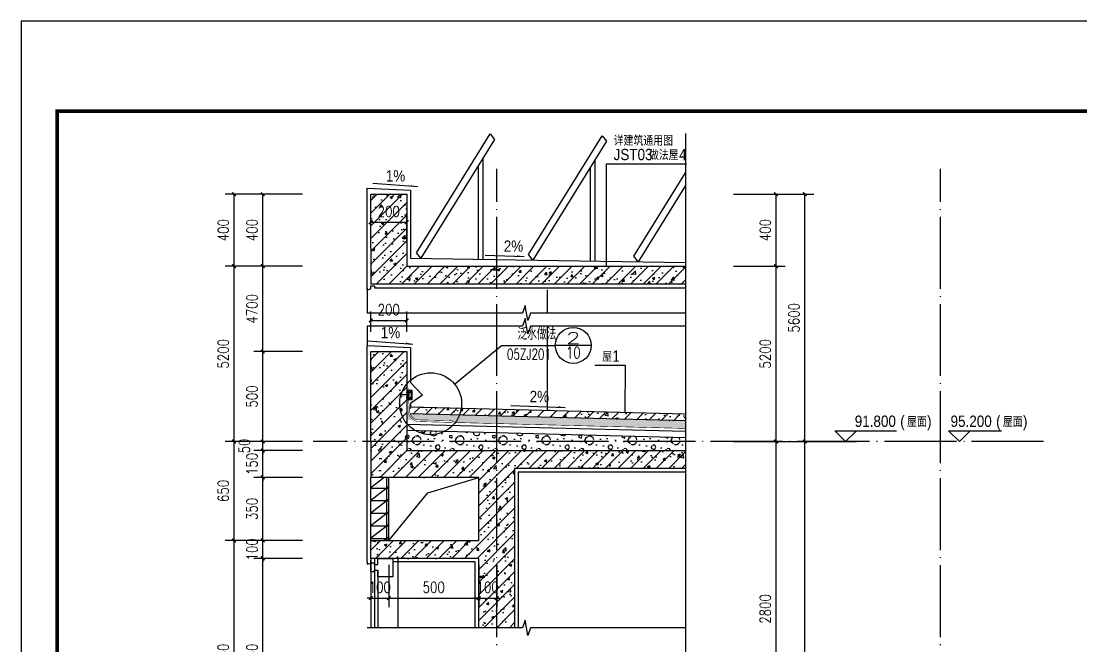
# Model space of a CAD drawing. Extents: x 718358 to 1668613, y -348838 to -159582.
# Drawn here: x 832578 to 838471, y -323324 to -319851 of the extents above; entities that cross this region are included whole.
import ezdxf
from ezdxf.enums import TextEntityAlignment as Align

# ---------------------------------------------------------------- set-up
doc = ezdxf.new("R2010")
doc.units = 0
doc.header["$LTSCALE"] = 1000
doc.linetypes.add('DASH', pattern=[0.35, 0.25, -0.1])
doc.linetypes.add('DOTE', pattern=[2.42, 2, -0.2, 0.02, -0.2])
for name, color, linetype in [('建-可见线', 7, 'Continuous'), ('建-图例填充', 251, 'Continuous'), ('建-图框', 4, 'Continuous'), ('建-墙体', 2, 'Continuous'), ('建-尺寸', 73, 'Continuous'), ('建-引出', 3, 'Continuous'), ('建-标高', 3, 'Continuous'), ('建-符号', 3, 'Continuous'), ('建-索引', 3, 'Continuous'), ('建-轮廓线', 7, 'Continuous'), ('建-轴网', 14, 'DOTE'), ('建-门窗剖', 4, 'Continuous'), ('建-阳台', 5, 'Continuous'), ('立面中线', 7, 'Continuous')]:
    doc.layers.add(name, color=color, linetype=linetype)
doc.styles.add('_TCH_DIM', font='gt单线西文.shx', dxfattribs={"width": 0.8, "bigfont": 'gt单线中文.shx'})
doc.styles.add('_TCH_LABEL', font='COMPLEX', dxfattribs={"bigfont": 'GBCBIG'})
doc.styles.add('DIM_FONT', font='SIMPLEX.shx', dxfattribs={"width": 0.8, "bigfont": 'GBCBIG.shx'})
doc.dimstyles.new('DIMN20', dxfattribs={"dimscale": 0.2, "dimtxt": 300, "dimasz": 100, "dimexe": 250, "dimexo": 300, "dimgap": 150, "dimtad": 1, "dimdec": 0, "dimzin": 0, "dimdsep": 46, "dimtxsty": 'DIM_FONT', "dimblk": 'ARCHTICK', "dimcen": 0.09, "dimdle": 1, "dimclrt": 7, "dimazin": 2, "dimtfac": 1, "dimtdec": 0, "dimtix": 1, "dimtmove": 2, "dimatfit": 3, "dimldrblk": 'ARCHTICK', "dimfxl": 1, "dimtolj": 1, "dimtzin": 0, "dimarcsym": 0})

# ---------------------------------------------------------------- blocks, each defined once
blk = doc.blocks.new('d')
at = {"layer": '建-可见线', "color": 1, "ltscale": 0.0001}
for p in [(463200.5, 75059.6), (463200.5, 75056)]:
    blk.add_line(p, (463148.4, 75057.8), dxfattribs=at)
at = {"layer": '建-可见线', "color": 1}
for points in [[(463190.1, 75036.7), (463190.1, 75031.7), (463220, 75031.7), (463220, 75081.7), (463190.1, 75081.7), (463190.1, 75076.7), (463215, 75076.7), (463215, 75036.7)], [(463200.5, 75063.8), (463202.3, 75063.8), (463202.3, 75051.7), (463200.5, 75051.7)]]:
    blk.add_lwpolyline(points, close=True, dxfattribs=at)
blk.add_lwpolyline([(463198.7, 75049.7, 0.414214), (463203.7, 75044.7), (463212.2, 75044.7), (463212.2, 75039.7), (463190.5, 75039.7), (463190.5, 75044.7), (463190.7, 75044.7, 0.414214), (463193.7, 75047.7), (463193.7, 75065.4, 0.414214), (463190.7, 75068.4), (463190.5, 75068.4), (463190.5, 75073.4), (463212.2, 75073.4), (463212.2, 75068.4), (463203.7, 75068.4, 0.414214), (463198.7, 75063.4)], format="xyb", close=True, dxfattribs=at)
blk = doc.blocks.new('A$C0EF32F18')
at = {"layer": '建-门窗剖'}
for p, q in [((0, 40), (0, 125)), ((100, 40), (100, 125)), ((25, 0), (25, 20)), ((35, 20), (35, 40)), ((65, 20), (65, 40)), ((75, 20), (75, 0))]:
    blk.add_line(p, q, dxfattribs=at)
for points in [[(100, 125), (0, 125)], [(35, 40), (0, 40)], [(35, 20), (25, 20)], [(100, 40), (65, 40)], [(75, 20), (65, 20)], [(75, 0), (25, 0)]]:
    blk.add_lwpolyline(points, dxfattribs=at)
blk = doc.blocks.new('GGDFHFGDSZ')
at = {"layer": '建-门窗剖'}
blk.add_line((834948.9, -322838), (834948.9, -323224.1), dxfattribs=at)
for points in [[(834798.9, -322838), (834798.9, -323224.1)], [(834818.9, -322838), (834818.9, -323224.1)], [(834838.9, -322903), (834838.9, -323224.1)]]:
    blk.add_lwpolyline(points, dxfattribs=at)
at = {"layer": '建-门窗剖', "rotation": 270}
blk.add_blockref('A$C0EF32F18', (834798.9, -322838), dxfattribs=at)
blk = doc.blocks.new('_ArchTick')
at = {"color": 0, "linetype": 'ByBlock', "const_width": 0.4}
blk.add_lwpolyline([(-0.5, -0.5), (0.5, 0.5)], dxfattribs=at)
blk = doc.blocks.new('*D1292')
at = {"layer": 'Defpoints', "color": 0, "transparency": 16777216}
for p in [(836479.1, -322188), (836776.2, -322188), (836479.1, -324050.5)]:
    blk.add_point(p, dxfattribs=at)
at = {"layer": '建-尺寸', "color": 0, "lineweight": -2, "transparency": 16777216}
for p, q in [((836539.1, -322188), (836826.2, -322188)), ((836776.2, -324050.7), (836776.2, -322187.8)), ((836539.1, -324050.5), (836826.2, -324050.5))]:
    blk.add_line(p, q, dxfattribs=at)
at = {"layer": '建-尺寸', "color": 0, "lineweight": -2, "transparency": 16777216, "xscale": 20, "yscale": 20, "zscale": 20}
for p, rotation in [((836776.2, -322188), 90), ((836776.2, -324050.5), 270)]:
    blk.add_blockref('_ArchTick', p, dxfattribs=dict(at, rotation=rotation))
at = {"layer": '建-尺寸', "color": 7, "transparency": 16777216, "insert": (836716.2, -323119.3), "char_height": 60, "attachment_point": 5, "rotation": 90, "style": 'DIM_FONT'}
blk.add_mtext('\\A1;2800', dxfattribs=at)
blk = doc.blocks.new('*D1293')
at = {"layer": 'Defpoints', "color": 0, "transparency": 16777216}
for p in [(836479.1, -321213), (836776.2, -321213), (836479.1, -322188)]:
    blk.add_point(p, dxfattribs=at)
at = {"layer": '建-尺寸', "color": 0, "lineweight": -2, "transparency": 16777216}
for p, q in [((836539.1, -321213), (836826.2, -321213)), ((836776.2, -322188.2), (836776.2, -321212.8)), ((836539.1, -322188), (836826.2, -322188))]:
    blk.add_line(p, q, dxfattribs=at)
at = {"layer": '建-尺寸', "color": 0, "lineweight": -2, "transparency": 16777216, "xscale": 20, "yscale": 20, "zscale": 20}
for p, rotation in [((836776.2, -321213), 90), ((836776.2, -322188), 270)]:
    blk.add_blockref('_ArchTick', p, dxfattribs=dict(at, rotation=rotation))
at = {"layer": '建-尺寸', "color": 7, "transparency": 16777216, "insert": (836716.2, -321700.5), "char_height": 60, "attachment_point": 5, "rotation": 90, "style": 'DIM_FONT'}
blk.add_mtext('\\A1;5200', dxfattribs=at)
blk = doc.blocks.new('*D1294')
at = {"layer": 'Defpoints', "color": 0, "transparency": 16777216}
for p in [(836479.1, -320813), (836776.2, -320813), (836479.1, -321213)]:
    blk.add_point(p, dxfattribs=at)
at = {"layer": '建-尺寸', "color": 0, "lineweight": -2, "transparency": 16777216}
for p, q in [((836539.1, -320813), (836826.2, -320813)), ((836776.2, -321213.2), (836776.2, -320812.8)), ((836539.1, -321213), (836826.2, -321213))]:
    blk.add_line(p, q, dxfattribs=at)
at = {"layer": '建-尺寸', "color": 0, "lineweight": -2, "transparency": 16777216, "xscale": 20, "yscale": 20, "zscale": 20}
for p, rotation in [((836776.2, -320813), 90), ((836776.2, -321213), 270)]:
    blk.add_blockref('_ArchTick', p, dxfattribs=dict(at, rotation=rotation))
at = {"layer": '建-尺寸', "color": 7, "transparency": 16777216, "insert": (836716.2, -321013), "char_height": 60, "attachment_point": 5, "rotation": 90, "style": 'DIM_FONT'}
blk.add_mtext('\\A1;400', dxfattribs=at)
blk = doc.blocks.new('*D1295')
at = {"layer": 'Defpoints', "color": 0, "transparency": 16777216}
for p in [(836479.1, -320813), (836936.2, -320813), (836479.1, -322188)]:
    blk.add_point(p, dxfattribs=at)
at = {"layer": '建-尺寸', "color": 0, "lineweight": -2, "transparency": 16777216}
for p, q in [((836539.1, -320813), (836986.2, -320813)), ((836936.2, -322188.2), (836936.2, -320812.8)), ((836539.1, -322188), (836986.2, -322188))]:
    blk.add_line(p, q, dxfattribs=at)
at = {"layer": '建-尺寸', "color": 0, "lineweight": -2, "transparency": 16777216, "xscale": 20, "yscale": 20, "zscale": 20}
for p, rotation in [((836936.2, -320813), 90), ((836936.2, -322188), 270)]:
    blk.add_blockref('_ArchTick', p, dxfattribs=dict(at, rotation=rotation))
at = {"layer": '建-尺寸', "color": 7, "transparency": 16777216, "insert": (836876.2, -321500.5), "char_height": 60, "attachment_point": 5, "rotation": 90, "style": 'DIM_FONT'}
blk.add_mtext('\\A1;5600', dxfattribs=at)
blk = doc.blocks.new('*D1296')
at = {"layer": 'Defpoints', "color": 0, "transparency": 16777216}
for p in [(836479.1, -322188), (836936.2, -322188), (836479.1, -335030.5)]:
    blk.add_point(p, dxfattribs=at)
at = {"layer": '建-尺寸', "color": 0, "lineweight": -2, "transparency": 16777216}
for p, q in [((836539.1, -322188), (836986.2, -322188)), ((836936.2, -335030.7), (836936.2, -322187.8)), ((836539.1, -335030.5), (836986.2, -335030.5))]:
    blk.add_line(p, q, dxfattribs=at)
at = {"layer": '建-尺寸', "color": 0, "lineweight": -2, "transparency": 16777216, "xscale": 20, "yscale": 20, "zscale": 20}
for p, rotation in [((836936.2, -322188), 90), ((836936.2, -335030.5), 270)]:
    blk.add_blockref('_ArchTick', p, dxfattribs=dict(at, rotation=rotation))
at = {"layer": '建-尺寸', "color": 7, "transparency": 16777216, "insert": (836874.2, -328609.3), "char_height": 60, "attachment_point": 5, "rotation": 90, "style": 'DIM_FONT'}
blk.add_mtext('\\A1;祥各栋立面图', dxfattribs=at)
blk = doc.blocks.new('*D1326')
at = {"layer": 'Defpoints', "color": 0, "transparency": 16777216}
for p in [(833922.1, -322838.1), (834202.6, -322838.1), (834202.6, -323950.5)]:
    blk.add_point(p, dxfattribs=at)
at = {"layer": '建-尺寸', "color": 0, "lineweight": -2, "transparency": 16777216}
for p, q in [((834142.6, -322838.1), (833872.1, -322838.1)), ((833922.1, -323950.7), (833922.1, -322837.9)), ((834142.6, -323950.5), (833872.1, -323950.5))]:
    blk.add_line(p, q, dxfattribs=at)
at = {"layer": '建-尺寸', "color": 0, "lineweight": -2, "transparency": 16777216, "xscale": 20, "yscale": 20, "zscale": 20}
for p, rotation in [((833922.1, -322838.1), 90), ((833922.1, -323950.5), 270)]:
    blk.add_blockref('_ArchTick', p, dxfattribs=dict(at, rotation=rotation))
at = {"layer": '建-尺寸', "color": 7, "transparency": 16777216, "insert": (833862.1, -323394.3), "char_height": 60, "attachment_point": 5, "rotation": 90, "style": 'DIM_FONT'}
blk.add_mtext('\\A1;1950', dxfattribs=at)
blk = doc.blocks.new('*D1327')
at = {"layer": 'Defpoints', "color": 0, "transparency": 16777216}
for p in [(833922.1, -322738.1), (834202.6, -322738.1), (834202.6, -322838.1)]:
    blk.add_point(p, dxfattribs=at)
at = {"layer": '建-尺寸', "color": 0, "lineweight": -2, "transparency": 16777216}
for p, q in [((833922.1, -322738.1), (833922.1, -322718.1)), ((834142.6, -322738.1), (833872.1, -322738.1)), ((833922.1, -322838.1), (833922.1, -322738.1)), ((834142.6, -322838.1), (833872.1, -322838.1)), ((833922.1, -322838.1), (833922.1, -322858.1))]:
    blk.add_line(p, q, dxfattribs=at)
at = {"layer": '建-尺寸', "color": 0, "lineweight": -2, "transparency": 16777216, "xscale": 20, "yscale": 20, "zscale": 20}
for p, rotation in [((833922.1, -322738.1), 270), ((833922.1, -322838.1), 90)]:
    blk.add_blockref('_ArchTick', p, dxfattribs=dict(at, rotation=rotation))
at = {"layer": '建-尺寸', "color": 7, "transparency": 16777216, "insert": (833862.1, -322788.1), "char_height": 60, "attachment_point": 5, "rotation": 90, "style": 'DIM_FONT'}
blk.add_mtext('\\A1;100', dxfattribs=at)
blk = doc.blocks.new('*D1328')
at = {"layer": 'Defpoints', "color": 0, "transparency": 16777216}
for p in [(833922.1, -322388.1), (834202.6, -322388.1), (834202.6, -322738.1)]:
    blk.add_point(p, dxfattribs=at)
at = {"layer": '建-尺寸', "color": 0, "lineweight": -2, "transparency": 16777216}
for p, q in [((834142.6, -322388.1), (833872.1, -322388.1)), ((833922.1, -322738.3), (833922.1, -322387.9)), ((834142.6, -322738.1), (833872.1, -322738.1))]:
    blk.add_line(p, q, dxfattribs=at)
at = {"layer": '建-尺寸', "color": 0, "lineweight": -2, "transparency": 16777216, "xscale": 20, "yscale": 20, "zscale": 20}
for p, rotation in [((833922.1, -322388.1), 90), ((833922.1, -322738.1), 270)]:
    blk.add_blockref('_ArchTick', p, dxfattribs=dict(at, rotation=rotation))
at = {"layer": '建-尺寸', "color": 7, "transparency": 16777216, "insert": (833862.1, -322563.1), "char_height": 60, "attachment_point": 5, "rotation": 90, "style": 'DIM_FONT'}
blk.add_mtext('\\A1;350', dxfattribs=at)
blk = doc.blocks.new('*D1329')
at = {"layer": 'Defpoints', "color": 0, "transparency": 16777216}
for p in [(833922.1, -322238), (834202.6, -322238), (834202.6, -322388.1)]:
    blk.add_point(p, dxfattribs=at)
at = {"layer": '建-尺寸', "color": 0, "lineweight": -2, "transparency": 16777216}
for p, q in [((834142.6, -322238), (833872.1, -322238)), ((833922.1, -322238), (833922.1, -322218)), ((833922.1, -322388.1), (833922.1, -322238)), ((834142.6, -322388.1), (833872.1, -322388.1)), ((833922.1, -322388.1), (833922.1, -322408.1))]:
    blk.add_line(p, q, dxfattribs=at)
at = {"layer": '建-尺寸', "color": 0, "lineweight": -2, "transparency": 16777216, "xscale": 20, "yscale": 20, "zscale": 20}
for p, rotation in [((833922.1, -322238), 270), ((833922.1, -322388.1), 90)]:
    blk.add_blockref('_ArchTick', p, dxfattribs=dict(at, rotation=rotation))
at = {"layer": '建-尺寸', "color": 7, "transparency": 16777216, "insert": (833862.1, -322313), "char_height": 60, "attachment_point": 5, "rotation": 90, "style": 'DIM_FONT'}
blk.add_mtext('\\A1;150', dxfattribs=at)
blk = doc.blocks.new('*D1330')
at = {"layer": 'Defpoints', "color": 0, "transparency": 16777216}
for p in [(833922.1, -322188.1), (834202.6, -322188.1), (834202.6, -322238)]:
    blk.add_point(p, dxfattribs=at)
at = {"layer": '建-尺寸', "color": 0, "lineweight": -2, "transparency": 16777216}
for p, q in [((834142.6, -322188.1), (833872.1, -322188.1)), ((833922.1, -322188.1), (833922.1, -322168.1)), ((833922.1, -322238), (833922.1, -322188.1)), ((834142.6, -322238), (833872.1, -322238)), ((833922.1, -322238), (833922.1, -322258))]:
    blk.add_line(p, q, dxfattribs=at)
at = {"layer": '建-尺寸', "color": 0, "lineweight": -2, "transparency": 16777216, "xscale": 20, "yscale": 20, "zscale": 20}
for p, rotation in [((833922.1, -322188.1), 270), ((833922.1, -322238), 90)]:
    blk.add_blockref('_ArchTick', p, dxfattribs=dict(at, rotation=rotation))
at = {"layer": '建-尺寸', "color": 7, "transparency": 16777216, "insert": (833819.1, -322213), "char_height": 60, "attachment_point": 5, "rotation": 90, "style": 'DIM_FONT'}
blk.add_mtext('\\A1;50', dxfattribs=at)
blk = doc.blocks.new('*D1331')
at = {"layer": 'Defpoints', "color": 0, "transparency": 16777216}
for p in [(833922.1, -321688), (834202.6, -321688), (834202.6, -322188.1)]:
    blk.add_point(p, dxfattribs=at)
at = {"layer": '建-尺寸', "color": 0, "lineweight": -2, "transparency": 16777216}
for p, q in [((834142.6, -321688), (833872.1, -321688)), ((833922.1, -322188.3), (833922.1, -321687.8)), ((834142.6, -322188.1), (833872.1, -322188.1))]:
    blk.add_line(p, q, dxfattribs=at)
at = {"layer": '建-尺寸', "color": 0, "lineweight": -2, "transparency": 16777216, "xscale": 20, "yscale": 20, "zscale": 20}
for p, rotation in [((833922.1, -321688), 90), ((833922.1, -322188.1), 270)]:
    blk.add_blockref('_ArchTick', p, dxfattribs=dict(at, rotation=rotation))
at = {"layer": '建-尺寸', "color": 7, "transparency": 16777216, "insert": (833862.1, -321938), "char_height": 60, "attachment_point": 5, "rotation": 90, "style": 'DIM_FONT'}
blk.add_mtext('\\A1;500', dxfattribs=at)
blk = doc.blocks.new('*D1332')
at = {"layer": 'Defpoints', "color": 0, "transparency": 16777216}
for p in [(833922.1, -321213), (834202.6, -321213), (834202.6, -321688)]:
    blk.add_point(p, dxfattribs=at)
at = {"layer": '建-尺寸', "color": 0, "lineweight": -2, "transparency": 16777216}
for p, q in [((834142.6, -321213), (833872.1, -321213)), ((833922.1, -321688.2), (833922.1, -321212.8)), ((834142.6, -321688), (833872.1, -321688))]:
    blk.add_line(p, q, dxfattribs=at)
at = {"layer": '建-尺寸', "color": 0, "lineweight": -2, "transparency": 16777216, "xscale": 20, "yscale": 20, "zscale": 20}
for p, rotation in [((833922.1, -321213), 90), ((833922.1, -321688), 270)]:
    blk.add_blockref('_ArchTick', p, dxfattribs=dict(at, rotation=rotation))
at = {"layer": '建-尺寸', "color": 7, "transparency": 16777216, "insert": (833862.1, -321450.5), "char_height": 60, "attachment_point": 5, "rotation": 90, "style": 'DIM_FONT'}
blk.add_mtext('\\A1;4700', dxfattribs=at)
blk = doc.blocks.new('*D1333')
at = {"layer": 'Defpoints', "color": 0, "transparency": 16777216}
for p in [(833922.1, -320813), (834202.6, -320813), (834202.6, -321213)]:
    blk.add_point(p, dxfattribs=at)
at = {"layer": '建-尺寸', "color": 0, "lineweight": -2, "transparency": 16777216}
for p, q in [((834142.6, -320813), (833872.1, -320813)), ((833922.1, -321213.2), (833922.1, -320812.8)), ((834142.6, -321213), (833872.1, -321213))]:
    blk.add_line(p, q, dxfattribs=at)
at = {"layer": '建-尺寸', "color": 0, "lineweight": -2, "transparency": 16777216, "xscale": 20, "yscale": 20, "zscale": 20}
for p, rotation in [((833922.1, -320813), 90), ((833922.1, -321213), 270)]:
    blk.add_blockref('_ArchTick', p, dxfattribs=dict(at, rotation=rotation))
at = {"layer": '建-尺寸', "color": 7, "transparency": 16777216, "insert": (833862.1, -321013), "char_height": 60, "attachment_point": 5, "rotation": 90, "style": 'DIM_FONT'}
blk.add_mtext('\\A1;400', dxfattribs=at)
blk = doc.blocks.new('*D1340')
at = {"layer": 'Defpoints', "color": 0, "transparency": 16777216}
for p in [(834522.6, -322813.2), (834622.6, -322813.2), (834622.6, -323058.9)]:
    blk.add_point(p, dxfattribs=at)
at = {"layer": '建-尺寸', "color": 0, "lineweight": -2, "transparency": 16777216}
for p, q in [((834522.6, -322873.2), (834522.6, -323108.9)), ((834622.6, -322873.2), (834622.6, -323108.9)), ((834522.6, -323058.9), (834502.6, -323058.9)), ((834522.6, -323058.9), (834622.6, -323058.9)), ((834622.6, -323058.9), (834642.6, -323058.9))]:
    blk.add_line(p, q, dxfattribs=at)
at = {"layer": '建-尺寸', "color": 0, "lineweight": -2, "transparency": 16777216, "xscale": 20, "yscale": 20, "zscale": 20}
for p, rotation in [((834522.6, -323058.9), 359.9999377935961), ((834622.6, -323058.9), 179.9999377935961)]:
    blk.add_blockref('_ArchTick', p, dxfattribs=dict(at, rotation=rotation))
at = {"layer": '建-尺寸', "color": 7, "transparency": 16777216, "insert": (834572.6, -322998.9), "char_height": 60, "attachment_point": 5, "rotation": 359.99994, "style": 'DIM_FONT'}
blk.add_mtext('\\A1;100', dxfattribs=at)
blk = doc.blocks.new('*D1341')
at = {"layer": 'Defpoints', "color": 0, "transparency": 16777216}
for p in [(834622.6, -322813.2), (835122.6, -322813.2), (835122.6, -323058.9)]:
    blk.add_point(p, dxfattribs=at)
at = {"layer": '建-尺寸', "color": 0, "lineweight": -2, "transparency": 16777216}
for p, q in [((834622.6, -322873.2), (834622.6, -323108.9)), ((835122.6, -322873.2), (835122.6, -323108.9)), ((834622.4, -323058.9), (835122.8, -323058.9))]:
    blk.add_line(p, q, dxfattribs=at)
at = {"layer": '建-尺寸', "color": 0, "lineweight": -2, "transparency": 16777216, "xscale": 20, "yscale": 20, "zscale": 20}
for p, rotation in [((834622.6, -323058.9), 179.9999377935862), ((835122.6, -323058.9), 359.9999377935862)]:
    blk.add_blockref('_ArchTick', p, dxfattribs=dict(at, rotation=rotation))
at = {"layer": '建-尺寸', "color": 7, "transparency": 16777216, "insert": (834872.6, -322998.9), "char_height": 60, "attachment_point": 5, "rotation": 359.99994, "style": 'DIM_FONT'}
blk.add_mtext('\\A1;500', dxfattribs=at)
blk = doc.blocks.new('*D1342')
at = {"layer": 'Defpoints', "color": 0, "transparency": 16777216}
for p in [(835122.6, -322813.2), (835222.6, -322813.2), (835222.6, -323058.9)]:
    blk.add_point(p, dxfattribs=at)
at = {"layer": '建-尺寸', "color": 0, "lineweight": -2, "transparency": 16777216}
for p, q in [((835122.6, -322873.2), (835122.6, -323108.9)), ((835222.6, -322873.2), (835222.6, -323108.9)), ((835122.6, -323058.9), (835102.6, -323058.9)), ((835122.6, -323058.9), (835222.6, -323058.9)), ((835222.6, -323058.9), (835242.6, -323058.9))]:
    blk.add_line(p, q, dxfattribs=at)
at = {"layer": '建-尺寸', "color": 0, "lineweight": -2, "transparency": 16777216, "xscale": 20, "yscale": 20, "zscale": 20}
for p, rotation in [((835122.6, -323058.9), 359.999937793597), ((835222.6, -323058.9), 179.999937793597)]:
    blk.add_blockref('_ArchTick', p, dxfattribs=dict(at, rotation=rotation))
at = {"layer": '建-尺寸', "color": 7, "transparency": 16777216, "insert": (835172.6, -322998.9), "char_height": 60, "attachment_point": 5, "rotation": 359.99994, "style": 'DIM_FONT'}
blk.add_mtext('\\A1;100', dxfattribs=at)
blk = doc.blocks.new('*D1468')
at = {"layer": 'Defpoints', "color": 0, "transparency": 16777216}
for p in [(833762.1, -322738.1), (834202.6, -322738.1), (834202.6, -324050.5)]:
    blk.add_point(p, dxfattribs=at)
at = {"layer": '建-尺寸', "color": 0, "lineweight": -2, "transparency": 16777216}
for p, q in [((834142.6, -322738.1), (833712.1, -322738.1)), ((833762.1, -324050.7), (833762.1, -322737.9)), ((834142.6, -324050.5), (833712.1, -324050.5))]:
    blk.add_line(p, q, dxfattribs=at)
at = {"layer": '建-尺寸', "color": 0, "lineweight": -2, "transparency": 16777216, "xscale": 20, "yscale": 20, "zscale": 20}
for p, rotation in [((833762.1, -322738.1), 90), ((833762.1, -324050.5), 270)]:
    blk.add_blockref('_ArchTick', p, dxfattribs=dict(at, rotation=rotation))
at = {"layer": '建-尺寸', "color": 7, "transparency": 16777216, "insert": (833702.1, -323394.3), "char_height": 60, "attachment_point": 5, "rotation": 90, "style": 'DIM_FONT'}
blk.add_mtext('\\A1;2150', dxfattribs=at)
blk = doc.blocks.new('*D1469')
at = {"layer": 'Defpoints', "color": 0, "transparency": 16777216}
for p in [(833762.1, -322188.1), (834202.6, -322188.1), (834202.6, -322738.1)]:
    blk.add_point(p, dxfattribs=at)
at = {"layer": '建-尺寸', "color": 0, "lineweight": -2, "transparency": 16777216}
for p, q in [((834142.6, -322188.1), (833712.1, -322188.1)), ((833762.1, -322738.3), (833762.1, -322187.9)), ((834142.6, -322738.1), (833712.1, -322738.1))]:
    blk.add_line(p, q, dxfattribs=at)
at = {"layer": '建-尺寸', "color": 0, "lineweight": -2, "transparency": 16777216, "xscale": 20, "yscale": 20, "zscale": 20}
for p, rotation in [((833762.1, -322188.1), 90), ((833762.1, -322738.1), 270)]:
    blk.add_blockref('_ArchTick', p, dxfattribs=dict(at, rotation=rotation))
at = {"layer": '建-尺寸', "color": 7, "transparency": 16777216, "insert": (833702.1, -322463.1), "char_height": 60, "attachment_point": 5, "rotation": 90, "style": 'DIM_FONT'}
blk.add_mtext('\\A1;650', dxfattribs=at)
blk = doc.blocks.new('*D1470')
at = {"layer": 'Defpoints', "color": 0, "transparency": 16777216}
for p in [(833762.1, -321213), (834202.6, -321213), (834202.6, -322188.1)]:
    blk.add_point(p, dxfattribs=at)
at = {"layer": '建-尺寸', "color": 0, "lineweight": -2, "transparency": 16777216}
for p, q in [((834142.6, -321213), (833712.1, -321213)), ((833762.1, -322188.3), (833762.1, -321212.8)), ((834142.6, -322188.1), (833712.1, -322188.1))]:
    blk.add_line(p, q, dxfattribs=at)
at = {"layer": '建-尺寸', "color": 0, "lineweight": -2, "transparency": 16777216, "xscale": 20, "yscale": 20, "zscale": 20}
for p, rotation in [((833762.1, -321213), 90), ((833762.1, -322188.1), 270)]:
    blk.add_blockref('_ArchTick', p, dxfattribs=dict(at, rotation=rotation))
at = {"layer": '建-尺寸', "color": 7, "transparency": 16777216, "insert": (833702.1, -321700.6), "char_height": 60, "attachment_point": 5, "rotation": 90, "style": 'DIM_FONT'}
blk.add_mtext('\\A1;5200', dxfattribs=at)
blk = doc.blocks.new('*D1471')
at = {"layer": 'Defpoints', "color": 0, "transparency": 16777216}
for p in [(833762.1, -320813.1), (834202.6, -320813.1), (834202.6, -321213)]:
    blk.add_point(p, dxfattribs=at)
at = {"layer": '建-尺寸', "color": 0, "lineweight": -2, "transparency": 16777216}
for p, q in [((834142.6, -320813.1), (833712.1, -320813.1)), ((833762.1, -321213.2), (833762.1, -320812.9)), ((834142.6, -321213), (833712.1, -321213))]:
    blk.add_line(p, q, dxfattribs=at)
at = {"layer": '建-尺寸', "color": 0, "lineweight": -2, "transparency": 16777216, "xscale": 20, "yscale": 20, "zscale": 20}
for p, rotation in [((833762.1, -320813.1), 90), ((833762.1, -321213), 270)]:
    blk.add_blockref('_ArchTick', p, dxfattribs=dict(at, rotation=rotation))
at = {"layer": '建-尺寸', "color": 7, "transparency": 16777216, "insert": (833702.1, -321013.1), "char_height": 60, "attachment_point": 5, "rotation": 90, "style": 'DIM_FONT'}
blk.add_mtext('\\A1;400', dxfattribs=at)
blk = doc.blocks.new('*D2878')
at = {"layer": 'Defpoints', "color": 0, "transparency": 16777216}
for p in [(834722.6, -320969), (834522.6, -321140), (834722.6, -321140)]:
    blk.add_point(p, dxfattribs=at)
at = {"layer": '建-尺寸', "color": 0, "lineweight": -2, "transparency": 16777216}
for p, q in [((834522.6, -321080), (834522.6, -320919)), ((834722.6, -321080), (834722.6, -320919)), ((834522.4, -320969), (834722.8, -320969))]:
    blk.add_line(p, q, dxfattribs=at)
at = {"layer": '建-尺寸', "color": 0, "lineweight": -2, "transparency": 16777216, "xscale": 20, "yscale": 20, "zscale": 20, "rotation": 180}
blk.add_blockref('_ArchTick', (834522.6, -320969), dxfattribs=at)
at = {"layer": '建-尺寸', "color": 0, "lineweight": -2, "transparency": 16777216, "xscale": 20, "yscale": 20, "zscale": 20}
blk.add_blockref('_ArchTick', (834722.6, -320969), dxfattribs=at)
at = {"layer": '建-尺寸', "color": 7, "transparency": 16777216, "insert": (834622.6, -320909), "char_height": 60, "attachment_point": 5, "style": 'DIM_FONT'}
blk.add_mtext('\\A1;200', dxfattribs=at)
blk = doc.blocks.new('*D3441')
at = {"layer": 'Defpoints', "color": 0, "transparency": 16777216}
for p in [(834722.6, -321515), (834522.6, -321638), (834722.6, -321638)]:
    blk.add_point(p, dxfattribs=at)
at = {"layer": '建-尺寸', "color": 0, "lineweight": -2, "transparency": 16777216}
for p, q in [((834522.6, -321578), (834522.6, -321465)), ((834722.6, -321578), (834722.6, -321465)), ((834522.4, -321515), (834722.8, -321515))]:
    blk.add_line(p, q, dxfattribs=at)
at = {"layer": '建-尺寸', "color": 0, "lineweight": -2, "transparency": 16777216, "xscale": 20, "yscale": 20, "zscale": 20, "rotation": 180}
blk.add_blockref('_ArchTick', (834522.6, -321515), dxfattribs=at)
at = {"layer": '建-尺寸', "color": 0, "lineweight": -2, "transparency": 16777216, "xscale": 20, "yscale": 20, "zscale": 20}
blk.add_blockref('_ArchTick', (834722.6, -321515), dxfattribs=at)
at = {"layer": '建-尺寸', "color": 7, "transparency": 16777216, "insert": (834622.6, -321455), "char_height": 60, "attachment_point": 5, "style": 'DIM_FONT'}
blk.add_mtext('\\A1;200', dxfattribs=at)

msp = doc.modelspace()

# ---------------------------------------------------------------- hatches: boundary and pattern name
at = {"layer": '建-图例填充'}
h = msp.add_hatch(dxfattribs=at)
h.set_pattern_fill('钢筋混凝土', color=256, scale=20, style=0)
h.set_pattern_definition([(45, (-17409.083, -1386.376), (-35.355339, 35.355339), []), (50, (-17409.08, -1386.38), (143.452037, -12.550427), [15, -165]), (355, (-17409.08, -1386.38), (-27.750267, 150.438427), [12, -132]), (100.4514, (-17397.13, -1387.42), (115.701876, 137.887908), [12.748038, -140.228422]), (46.1842, (-17409.08, -1346.38), (213.44821, -33.103803), [22.5, -247.5]), (96.6356, (-17391.3, -1349.13), (186.93254, 194.823574), [19.12206, -210.3426]), (351.1842, (-17409.08, -1346.38), (186.93239, 194.82372), [18, -198]), (21, (-17389.08, -1356.38), (119.38141, -80.523778), [15, -165]), (326, (-17389.08, -1356.38), (48.663066, 145.03001), [12, -132]), (71.4514, (-17379.13, -1363.09), (168.044526, 64.5061), [12.748038, -140.228422]), (37.5, (-17409.083, -1386.376), (2.431971, 66.5787708), [0, -130.4, 0, -134, 0, -132.5]), (7.5, (-17409.08, -1386.376), (52.6139075, 78.8823424), [0, -76.4, 0, -127.4, 0, -50.5]), (327.5, (-17453.683, -1386.376), (106.7644872, -4.5109743), [0, -50, 0, -156, 0, -207]), (317.5, (-17473.68, -1386.38), (116.637234, 20.020996), [0, -65, 0, -103.6, 0, -147])])
h.paths.add_polyline_path([(834722.6, -321213), (834722.6, -320813), (834522.6, -320813), (834522.6, -321113), (834522.6, -321313), (836272.9, -321313), (836272.9, -321213)])
h = msp.add_hatch(dxfattribs=at)
h.set_pattern_fill('钢筋混凝土', color=256, scale=20, style=0)
h.set_pattern_definition([(45, (-17409.083, -1917.174), (-35.355339, 35.355339), []), (50, (-17409.08, -1917.17), (143.452037, -12.550427), [15, -165]), (355, (-17409.08, -1917.17), (-27.750267, 150.438427), [12, -132]), (100.4514, (-17397.13, -1918.22), (115.701876, 137.887908), [12.748038, -140.228422]), (46.1842, (-17409.08, -1877.17), (213.44821, -33.103803), [22.5, -247.5]), (96.6356, (-17391.3, -1879.93), (186.93254, 194.823574), [19.12206, -210.3426]), (351.1842, (-17409.08, -1877.17), (186.93239, 194.82372), [18, -198]), (21, (-17389.08, -1887.17), (119.38141, -80.523778), [15, -165]), (326, (-17389.08, -1887.17), (48.663066, 145.03001), [12, -132]), (71.4514, (-17379.13, -1893.88), (168.044526, 64.5061), [12.748038, -140.228422]), (37.5, (-17409.083, -1917.174), (2.431971, 66.5787708), [0, -130.4, 0, -134, 0, -132.5]), (7.5, (-17409.08, -1917.174), (52.6139075, 78.8823424), [0, -76.4, 0, -127.4, 0, -50.5]), (327.5, (-17453.683, -1917.174), (106.7644872, -4.5109743), [0, -50, 0, -156, 0, -207]), (317.5, (-17473.68, -1917.17), (116.637234, 20.020996), [0, -65, 0, -103.6, 0, -147])])
h.paths.add_polyline_path([(834722.6, -322188), (834522.6, -322188), (834522.6, -322238), (834722.6, -322238)])
h.paths.add_polyline_path([(835122.6, -323224.1), (835322.6, -323224.1), (835322.6, -322738), (835122.6, -322738), (834522.6, -322738), (834522.6, -322838), (835122.6, -322838)])
h.paths.add_polyline_path([(834642.6, -322238), (834522.6, -322238), (834522.6, -322388), (835122.6, -322388), (835122.6, -322738), (835322.6, -322738), (835322.6, -322338), (836272.9, -322338), (836272.9, -322238), (834642.6, -322238)])
h.paths.add_polyline_path([(834722.6, -321788), (834722.6, -321688), (834522.6, -321688), (834522.6, -322188), (834722.6, -322188), (834722.6, -321927.4), (834680.9, -321926), (834722.6, -321924.5)])
h = msp.add_hatch(dxfattribs=at)
h.set_pattern_fill('钢筋混凝土', color=256, scale=20, style=0)
h.set_pattern_definition([(45, (380162.77, -401369.88), (-35.355339, 35.355339), []), (50, (380162.77, -401369.88), (143.452037, -12.550427), [15, -165]), (355, (380162.77, -401369.88), (-27.750267, 150.438427), [12, -132]), (100.4514, (380174.72, -401370.93), (115.701876, 137.88791), [12.74804, -140.228422]), (46.1842, (380162.77, -401329.88), (213.44821, -33.1038), [22.5, -247.5]), (96.6356, (380180.56, -401332.64), (186.93254, 194.82357), [19.12206, -210.3426]), (351.1842, (380162.77, -401329.88), (186.93239, 194.82372), [18, -198]), (21, (380182.77, -401339.88), (119.38141, -80.523778), [15, -165]), (326, (380182.77, -401339.88), (48.663066, 145.03001), [12, -132]), (71.4514, (380192.72, -401346.59), (168.044526, 64.5061), [12.74804, -140.228422]), (37.5, (380162.77, -401369.88), (2.431971, 66.578771), [0, -130.4, 0, -134, 0, -132.5]), (7.5, (380162.77, -401369.88), (52.613907, 78.882342), [0, -76.4, 0, -127.4, 0, -50.5]), (327.5, (380118.17, -401369.88), (106.764487, -4.5109743), [0, -50, 0, -156, 0, -207]), (317.5, (380098.17, -401369.88), (116.637234, 20.020996), [0, -65, 0, -103.6, 0, -147])])
h.paths.add_polyline_path([(836272.9, -322074.1), (836272.9, -322034.1), (834742.6, -321994.7), (834738.6, -321994.7), (834738.6, -322009.2, 0.122557), (834742.2, -322034.7)])
h = msp.add_hatch(dxfattribs=at)
h.set_pattern_fill('HONEY', color=256, scale=10, style=0)
h.set_pattern_definition([(0, (380162.769, -401369.88), (23.8125, 13.74815), [15.875, -31.75]), (120, (380162.769, -401369.88), (-23.81249716, 13.74815493), [15.875, -31.75]), (60, (380162.769, -401369.88), (2.84e-06, 27.49630493), [-31.75, 15.875])])
h.paths.add_polyline_path([(834722.6, -322036.2), (834722.6, -322068.1), (834972.5, -322072.1), (834992.4, -322082.6), (836272.9, -322115.6), (836272.9, -322074.1)])
h = msp.add_hatch(dxfattribs=at)
h.set_pattern_fill('加气混凝土', color=256, scale=20, style=0)
h.set_pattern_definition([(0, (380233.57, -401443.08), (120, 240), [0, -240]), (0, (380093.17, -401475.48), (120, 240), [0, -240]), (0, (380171.17, -401477.88), (120, 240), [0, -240]), (0, (380256.37, -401407.08), (120, 240), [0, -240]), (0, (380156.77, -401489.88), (120, 240), [0, -240]), (0, (380280.37, -401255.88), (120, 240), [0, -240]), (0, (380207.17, -401275.08), (120, 240), [0, -240]), (0, (380245.57, -401305.08), (120, 240), [0, -240]), (0, (380049.97, -401309.88), (120, 240), [0, -240]), (0, (380167.57, -401320.68), (120, 240), [0, -240]), (0, (380121.97, -401381.88), (120, 240), [0, -240]), (0, (380124.37, -401471.88), (120, 240), [0, -240]), (0, (380214.37, -401481.48), (120, 240), [0, -240]), (0, (380280.37, -401375.88), (120, 240), [0, -240]), (0, (380055.97, -401413.08), (120, 240), [0, -240]), (0, (380076.37, -401372.28), (120, 240), [0, -240]), (0, (380169.97, -401389.08), (120, 240), [0, -240]), (0, (380136.37, -401423.88), (120, 240), [0, -240]), (0, (380117.17, -401344.68), (120, 240), [0, -240]), (0, (380147.17, -401254.68), (120, 240), [0, -240]), (0, (380065.57, -401463.48), (120, 240), [0, -240]), (0, (380197.57, -401303.88), (120, 240), [0, -240]), (0, (380085.97, -401300.28), (120, 240), [0, -240]), (0, (380066.77, -401269.08), (120, 240), [0, -240]), (130.601294, (380265.626, -401331.023), (-599.99999337, 720.00000315), [10.53662, -4414.8444]), (18.434949, (380248.484, -401326.45), (599.9999978, 239.9999982), [10.8421, -1507.05116]), (90, (380248.48, -401336.74), (120, 240), [10.28571, -469.71426]), (161.565051, (380258.77, -401340.165), (-600.000003, 239.999982), [10.8421, -1507.05116]), (53.130102, (380258.77, -401340.165), (120, 240), [11.42857, -1188.5714]), (135, (380267.91, -401462.45), (-120.000015, 239.999984), [9.69746, -669.12504]), (45, (380254.2, -401462.45), (120, 239.999999), [9.69746, -669.12504]), (135, (380261.055, -401469.31), (-120.000015, 239.999984), [9.69746, -669.12504]), (45, (380261.055, -401469.31), (120, 239.999999), [9.69746, -669.12504]), (116.56505, (380152.48, -401301.3), (-2e-05, 479.99999), [12.77753, -255.5506]), (180, (380146.77, -401289.88), (-120, 240), [13.71429, -226.2857]), (63.43495, (380127.34, -401301.3), (1e-06, 480), [12.77753, -255.5506]), (116.56505, (380133.06, -401312.74), (-2e-05, 479.99999), [12.77753, -255.5506]), (0, (380133.06, -401312.74), (120, 240), [13.71429, -226.2857]), (63.43495, (380146.77, -401312.74), (1e-06, 480), [12.77753, -255.5506]), (107.102728, (380242.769, -401382.451), (-359.99998624, 1200.00000194), [15.54454, -6513.161]), (143.972626, (380238.198, -401367.594), (-2279.9999711, 1679.9999981), [15.54454, -3248.808]), (180, (380225.63, -401358.45), (-120, 240), [14.85714, -225.14284]), (36.0273733, (380198.198, -401367.594), (2279.99998315, 1679.9999819), [15.54454, -3248.808]), (71.565051, (380193.626, -401381.31), (360.000002, 1199.999998), [14.45613, -1503.43712]), (107.102728, (380198.198, -401396.165), (-359.99998624, 1200.00000194), [15.54454, -6513.161]), (143.972626, (380210.77, -401405.308), (-2279.9999711, 1679.9999981), [15.54454, -3248.808]), (0, (380210.77, -401405.3), (120, 240), [14.85714, -225.14284]), (36.0273733, (380225.626, -401405.308), (2279.99998315, 1679.9999819), [15.54454, -3248.808]), (71.565051, (380238.198, -401396.165), (360.000002, 1199.999998), [14.45613, -1503.43712]), (150.255118, (380245.055, -401270.45), (-360.0000009, 239.999997), [9.21401, -1925.72784]), (90, (380237.06, -401275.02), (120, 240), [9.14286, -470.8571]), (29.744881, (380237.055, -401275.023), (360.0000002, 239.9999989), [9.21401, -1925.72784]), (116.56505, (380189.06, -401440.74), (-2e-05, 479.99999), [12.77753, -255.5506]), (168.690067, (380183.34, -401429.308), (-1080.0000008, 239.999994), [11.6549, -2435.8742]), (41.185925, (380162.769, -401435.023), (2999.99998182, 2639.99997692), [12.14874, -5090.3208]), (90, (380162.77, -401446.45), (120, 240), [11.42857, -468.5714]), (138.814074, (380171.912, -401454.451), (-2999.99994668, 2640.00001681), [12.14874, -5090.3208]), (16.6992442, (380171.912, -401454.451), (3959.9999702, 1199.99998743), [11.93178, -4999.415]), (60.945396, (380183.341, -401451.023), (119.99999968, 239.99999788), [11.76643, -4930.1358]), (109.983106, (380088.484, -401340.165), (-600.00000226, 1679.99999555), [13.3768, -5604.879]), (155.556045, (380083.912, -401327.594), (-1560.00000595, 719.99998504), [13.8092, -5786.0526]), (24.4439547, (380058.769, -401327.594), (1560.00000078, 719.99999654), [13.8092, -5786.0526]), (70.0168934, (380054.198, -401340.165), (600.0000018, 1679.99999583), [13.3768, -5604.879]), (109.983106, (380058.769, -401352.737), (-600.00000226, 1679.99999555), [13.3768, -5604.879]), (160.016893, (380071.34, -401357.308), (-600.00000035, 239.9999891), [13.3768, -2795.751]), (19.9831065, (380071.34, -401357.308), (599.9999967, 239.9999996), [13.3768, -2795.751]), (70.0168934, (380083.912, -401352.737), (600.0000018, 1679.99999583), [13.3768, -5604.879]), (122.005383, (380177.626, -401361.88), (-120.0000161, 239.9999877), [10.78169, -2253.3736]), (18.434949, (380161.626, -401356.165), (599.9999978, 239.9999982), [10.8421, -1507.05116]), (90, (380161.63, -401366.45), (120, 240), [10.28571, -469.71426]), (161.565051, (380171.912, -401369.88), (-600.000003, 239.999982), [10.8421, -1507.05116]), (54.4623222, (380171.912, -401369.88), (839.9999988, 1199.9999982), [9.83123, -4119.2846]), (116.56505, (380107.91, -401420.17), (-2e-05, 479.99999), [12.77753, -255.5506]), (180, (380102.2, -401408.74), (-120, 240), [12.57143, -227.42856]), (59.0362434, (380082.77, -401420.165), (120.0000004, 239.9999988), [13.32789, -2785.5288]), (120.963756, (380089.626, -401431.594), (-120.0000164, 239.999989), [13.32789, -2785.5288]), (0, (380089.63, -401431.6), (120, 240), [12.57143, -227.42856]), (63.43495, (380102.2, -401431.6), (1e-06, 480), [12.77753, -255.5506])])
h.paths.add_polyline_path([(836272.9, -322238), (836272.9, -322167.7), (834722.6, -322127.9), (834722.6, -322238)])
h = msp.add_hatch(dxfattribs=at)
h.set_pattern_fill('空心砖', color=256, scale=20, style=0)
h.set_pattern_definition([(0, (-17409.08, -1917.174), (0, 70), []), (37.875, (-17329.083, -1917.174), (-33.9230555, 43.6153314), []), (90, (-17329.08, -1917.17), (-90, 6e-15), [])])
h.paths.add_polyline_path([(834622.6, -322738), (834622.6, -322388), (834522.6, -322388), (834522.6, -322738)])
at = {"layer": '建-符号'}
for points in [[(834783.5, -320771.2), (834743.6, -320768.3), (834744, -320762.9)], [(835375, -321159.7), (835335, -321158.2), (835335.2, -321152.9)], [(834755.5, -321646.2), (834715.6, -321643.2), (834716, -321637.9)], [(835603, -321999.2), (835563, -321997.7), (835563.2, -321992.4)]]:
    msp.add_hatch(color=256, dxfattribs=at).paths.add_polyline_path(points)

# ---------------------------------------------------------------- linework, layer by layer
at = {"layer": '建-可见线', "color": 1}
for p, q in [((836272.9, -322074.1), (834742.2, -322034.7)), ((836272.9, -322132.9), (834722.6, -322093)), ((836272.9, -322167.7), (834722.6, -322127.9))]:
    msp.add_line(p, q, dxfattribs=at)
at = {"layer": '建-可见线'}
for points in [[(834502.6, -321344.7), (834502.6, -320779), (834742.6, -320790.2), (834742.6, -321168), (836272.9, -321193)], [(834502.6, -321333), (834502.6, -321344.7), (834522.6, -321339.6), (834522.6, -321333), (834522.6, -321323), (834542.6, -321323), (834542.6, -321333), (836272.9, -321333)], [(834502.6, -322858), (834502.6, -322858), (834502.6, -321654), (834742.6, -321665.2), (834742.6, -321859.7)], [(834742.6, -321859.7), (834810.6, -321929.7), (834742.6, -321976.2)], [(834742.6, -321976.2), (834742.6, -321994.7), (836272.9, -322034.1)], [(834502.6, -322858), (834502.6, -322869.7), (834522.6, -322864.6), (834522.6, -322858), (834522.6, -322848), (834522.6, -322848)], [(835102.6, -323224.1), (835102.6, -322858), (834647.6, -322858)]]:
    msp.add_lwpolyline(points, dxfattribs=at)
at = {"layer": '建-可见线', "color": 1, "linetype": 'DASH', "ltscale": 0.1, "const_width": 3, "elevation": 0}
for points in [[(834730.6, -321891.6), (834730.6, -321957.7), (834738.6, -321994.2), (834738.6, -322009.2, 0.421029), (834787.3, -322067.9), (834972.5, -322072.1), (834992.4, -322082.6), (836272.9, -322115.6)], [(834730.6, -321989.5), (834730.6, -322009.2, 0.425737), (834787.3, -322077.2), (834980.6, -322082.4)]]:
    msp.add_lwpolyline(points, format="xyb", dxfattribs=at)
at = {"layer": '建-图例填充'}
msp.add_lwpolyline([(834622.6, -322738), (834840.6, -322474), (835122.6, -322388)], dxfattribs=at)
at = {"layer": '建-图框'}
msp.add_lwpolyline([(832578.5, -319851.3), (832578.5, -336671.3), (844458.5, -336671.3), (844458.5, -319851.3)], close=True, dxfattribs=at)
at = {"layer": '建-图框', "const_width": 20}
msp.add_lwpolyline([(832778.5, -320351.3), (832778.5, -336471.3), (844258.5, -336471.3), (844258.5, -320351.3)], close=True, dxfattribs=at)
at = {"layer": '建-墙体'}
for p, q in [((834522.6, -321113), (834522.6, -320813)), ((834522.6, -321113), (834522.6, -321313)), ((836272.9, -321313), (834522.6, -321313)), ((834522.6, -322188), (834522.6, -321688)), ((834522.6, -322188), (834522.6, -321688)), ((834522.6, -321688), (834722.6, -321688)), ((834722.6, -321688), (834722.6, -322238)), ((834722.6, -321788), (834722.6, -322238)), ((834522.6, -322188), (834522.6, -322388)), ((834722.6, -322238), (836272.9, -322238)), ((834522.6, -322738), (834522.6, -322388)), ((835122.6, -322388), (834522.6, -322388)), ((834622.6, -322738), (834622.6, -322388)), ((835122.6, -322738), (835122.6, -322388)), ((834522.6, -322838), (834522.6, -322738)), ((834522.6, -322738), (835122.6, -322738)), ((835122.6, -322838), (834522.6, -322838)), ((835122.6, -323224.1), (835122.6, -322838))]:
    msp.add_line(p, q, dxfattribs=at)
for points in [[(834522.6, -320813), (834722.6, -320813), (834722.6, -320813), (834722.6, -321213), (836272.9, -321213)], [(834722.6, -321988), (834722.6, -321988), (834722.6, -322238), (835672.9, -322238)], [(836272.9, -322338), (835322.6, -322338), (835322.6, -323224.1)]]:
    msp.add_lwpolyline(points, dxfattribs=at)
at = {"layer": '建-引出'}
for p, q in [((835833, -321213), (835833, -320645)), ((835833, -320645), (836278, -320645)), ((835938.4, -321765.9), (835769.4, -321765.9)), ((835937.9, -322025.5), (835938.4, -321765.9))]:
    msp.add_line(p, q, dxfattribs=at)
at = {"layer": '建-标高'}
for p, q in [((837162.9, -322188), (837102.9, -322128)), ((837102.9, -322128), (837446.9, -322128)), ((837162.9, -322188), (837222.9, -322128)), ((837795.8, -322188), (837735.8, -322128)), ((837735.8, -322128), (838029.9, -322128)), ((837795.8, -322188), (837855.8, -322128)), ((836799.5, -322188), (837222.9, -322188))]:
    msp.add_line(p, q, dxfattribs=at)
at = {"layer": '建-符号'}
for points in [[(836272.9, -320475.5), (836272.9, -327903.2), (836314.9, -327918.5), (836230.9, -327933.3), (836272.9, -327948.2), (836272.9, -335375.9)], [(834534.6, -320752.7), (834783.5, -320771.2)], [(835158, -321151.5), (835375, -321159.7)], [(836273.3, -321474.1), (835410.5, -321474.1), (835395.2, -321516.1), (835380.4, -321432.1), (835365.5, -321474.1), (834502.6, -321474.1)], [(836273.3, -321547.1), (835410.5, -321547.1), (835395.2, -321589.1), (835380.4, -321505.1), (835365.5, -321547.1), (834502.6, -321547.1)], [(834506.6, -321627.7), (834755.5, -321646.2)], [(835301.9, -321987.9), (835603, -321999.2)], [(836273.3, -323224.1), (835410.5, -323224.1), (835395.2, -323266.1), (835380.4, -323182.1), (835365.5, -323224.1), (834502.6, -323224.1)]]:
    msp.add_lwpolyline(points, dxfattribs=at)
at = {"layer": '建-索引'}
for p, q in [((834988.5, -321868.6), (835249.2, -321653.8)), ((835249.2, -321653.8), (835548.7, -321653.8)), ((835748.7, -321653.8), (835548.7, -321653.8))]:
    msp.add_line(p, q, dxfattribs=at)
for centre, radius in [((835648.7, -321653.8), 100), ((834855.5, -321978.2), 172.3)]:
    msp.add_circle(centre, radius, dxfattribs=at)
at = {"layer": '建-轮廓线', "color": 253}
for p, q in [((834502.6, -321344.7), (834502.6, -321474.1)), ((835502.6, -321344.7), (835502.6, -321474.1)), ((834502.6, -321547.1), (834502.6, -321654)), ((835502.6, -321547.1), (835502.6, -322014.3))]:
    msp.add_line(p, q, dxfattribs=at)
at = {"layer": '建-轮廓线'}
msp.add_lwpolyline([(836272.9, -322358), (835342.6, -322358), (835342.6, -323224.1)], dxfattribs=at)
at = {"layer": '建-轴网', "ltscale": 0.2}
for p, q in [((835222.6, -335375.9), (835222.6, -320672.5)), ((837689.8, -335375.9), (837689.8, -320672.5)), ((838263.6, -322188), (834202.6, -322188))]:
    msp.add_line(p, q, dxfattribs=at)
at = {"layer": '立面中线'}
for p, q in [((835120.1, -320654.1), (835120.1, -321174.2)), ((835145.1, -320613.8), (835145.1, -321174.6)), ((835743.2, -320664.3), (835743.2, -321184.4)), ((835768.2, -320624), (835768.2, -321184.8))]:
    msp.add_line(p, q, dxfattribs=at)
for points in [[(835185.8, -320478.5), (835210.3, -320508.7), (834800.7, -321169), (834776.3, -321138.8)], [(835809, -320488.6), (835833.4, -320518.9), (835423.8, -321179.2), (835399.4, -321149)]]:
    msp.add_lwpolyline(points, close=True, dxfattribs=at)
msp.add_lwpolyline([(836272.9, -320764.5), (836009.8, -321188.7), (835985.4, -321158.5), (836272.9, -320694.9)], dxfattribs=at)

# ---------------------------------------------------------------- block references
at = {"layer": '建-阳台'}
msp.add_blockref('d', (371532.5, -396986.8), dxfattribs=at)
at = {"layer": '立面中线'}
msp.add_blockref('GGDFHFGDSZ', (-276.3, 0), dxfattribs=at)

# ---------------------------------------------------------------- texts
at = {"layer": '建-引出', "style": '_TCH_DIM'}
for s, height, width, p in [('详建筑通用图', 57.32, 0.8, (835873, -320544)), ('JST03', 63, 0.888889, (835873, -320624)), ('做法屋', 57.32, 0.8, (836069.3, -320624)), ('4', 63, 0.888889, (836237.3, -320624)), ('屋', 57.3, 0.8, (835809.4, -321744.9)), ('1', 63, 0.888889, (835865.4, -321744.9))]:
    msp.add_text(s, height=height, dxfattribs=dict(at, width=width)).set_placement(p)
at = {"layer": '建-标高', "style": '_TCH_DIM'}
for s, height, width, p in [('91.800', 63, 0.888889, (837213.7, -322107)), ('(', 63, 0.888889, (837466.9, -322107)), ('屋面', 57.32, 0.8, (837504.2, -322107)), (')', 63, 0.888889, (837616.2, -322107)), ('95.200', 63, 0.888889, (837746.8, -322107)), ('(', 63, 0.888889, (838000, -322107)), ('屋面', 57.32, 0.8, (838037.3, -322107)), (')', 63, 0.888889, (838149.3, -322107))]:
    msp.add_text(s, height=height, dxfattribs=dict(at, width=width)).set_placement(p)
at = {"layer": '建-符号', "style": '_TCH_DIM', "width": 0.888889}
for s, p in [('1%', (834606.1, -320742.7)), ('2%', (835262.1, -321133.3)), ('1%', (834578.1, -321614)), ('2%', (835406, -321969.6))]:
    msp.add_text(s, height=63, dxfattribs=at).set_placement(p)
at = {"layer": '建-索引', "style": '_TCH_LABEL'}
msp.add_text('泛水做法', height=67.52, dxfattribs=at).set_placement((835338.5, -321623.1))
for s, width, p, p2 in [('2', 1.875, (835608.4, -321645.8), (835688.9, -321645.8)), ('10', 0.905172, (835608.4, -321726.3), (835688.9, -321726.3))]:
    msp.add_text(s, height=64.4, dxfattribs=dict(at, width=width)).set_placement(p, p2, align=Align.FIT)
at = {"layer": '建-索引', "style": '_TCH_LABEL', "width": 0.705882}
msp.add_text('05ZJ201', height=59.5, dxfattribs=at).set_placement((835279.7, -321732.7))

# ---------------------------------------------------------------- dimensions: what is measured, and where the dimension line sits
at = {"layer": '建-尺寸'}
for p1, p2, distance, picture, middle in [((834202.6, -321213), (834202.6, -320813.1), 440.4, '*D1471', (833702.1, -321013.1)), ((834202.6, -321213), (834202.6, -320813), 280.4, '*D1333', (833862.1, -321013)), ((836479.1, -321213), (836479.1, -320813), -297, '*D1294', (836716.2, -321013)), ((834522.6, -321140), (834722.6, -321140), 171, '*D2878', (834622.6, -320909)), ((834522.6, -321638), (834722.6, -321638), 123, '*D3441', (834622.6, -321455)), ((834202.6, -322188.1), (834202.6, -321688), 280.4, '*D1331', (833862.1, -321938)), ((834202.6, -322388.1), (834202.6, -322238), 280.4, '*D1329', (833862.1, -322313)), ((834202.6, -322738.1), (834202.6, -322388.1), 280.4, '*D1328', (833862.1, -322563.1)), ((834202.6, -322838.1), (834202.6, -322738.1), 280.4, '*D1327', (833862.1, -322788.1)), ((834522.6, -322813.2), (834622.6, -322813.2), -245.7, '*D1340', (834572.6, -322998.9)), ((834622.6, -322813.2), (835122.6, -322813.2), -245.7, '*D1341', (834872.6, -322998.9)), ((835122.6, -322813.2), (835222.6, -322813.2), -245.7, '*D1342', (835172.6, -322998.9))]:
    dim = msp.add_aligned_dim(p1=p1, p2=p2, distance=distance, dimstyle='DIMN20', dxfattribs=at)
    dim.commit()
    dim.dimension.update_dxf_attribs({"geometry": picture, "text_midpoint": middle})
for p1, p2, distance, text, picture, middle in [((836479.1, -322188), (836479.1, -320813), -457, '5600', '*D1295', (836876.2, -321500.5)), ((834202.6, -322188.1), (834202.6, -321213), 440.4, '5200', '*D1470', (833702.1, -321700.6)), ((834202.6, -321688), (834202.6, -321213), 280.4, '4700', '*D1332', (833862.1, -321450.5)), ((836479.1, -322188), (836479.1, -321213), -297, '5200', '*D1293', (836716.2, -321700.5)), ((834202.6, -322738.1), (834202.6, -322188.1), 440.4, '650', '*D1469', (833702.1, -322463.1)), ((836479.1, -324050.5), (836479.1, -322188), -297, '2800', '*D1292', (836716.2, -323119.3)), ((836479.1, -335030.5), (836479.1, -322188), -457, '祥各栋立面图', '*D1296', (836874.2, -328609.3)), ((834202.6, -324050.5), (834202.6, -322738.1), 440.4, '2150', '*D1468', (833702.1, -323394.3)), ((834202.6, -323950.5), (834202.6, -322838.1), 280.4, '1950', '*D1326', (833862.1, -323394.3))]:
    dim = msp.add_aligned_dim(p1=p1, p2=p2, distance=distance, text=text, dimstyle='DIMN20', dxfattribs=at)
    dim.commit()
    dim.dimension.update_dxf_attribs({"geometry": picture, "text_midpoint": middle})
dim = msp.add_linear_dim(base=(833922.1, -322188.1), p1=(834202.6, -322238), p2=(834202.6, -322188.1), angle=90, dimstyle='DIMN20', dxfattribs=at)
dim.commit()
dim.dimension.update_dxf_attribs({"geometry": '*D1330', "text_midpoint": (833819.1, -322213), "dimtype": 161})

doc.saveas('drawing.dxf')
